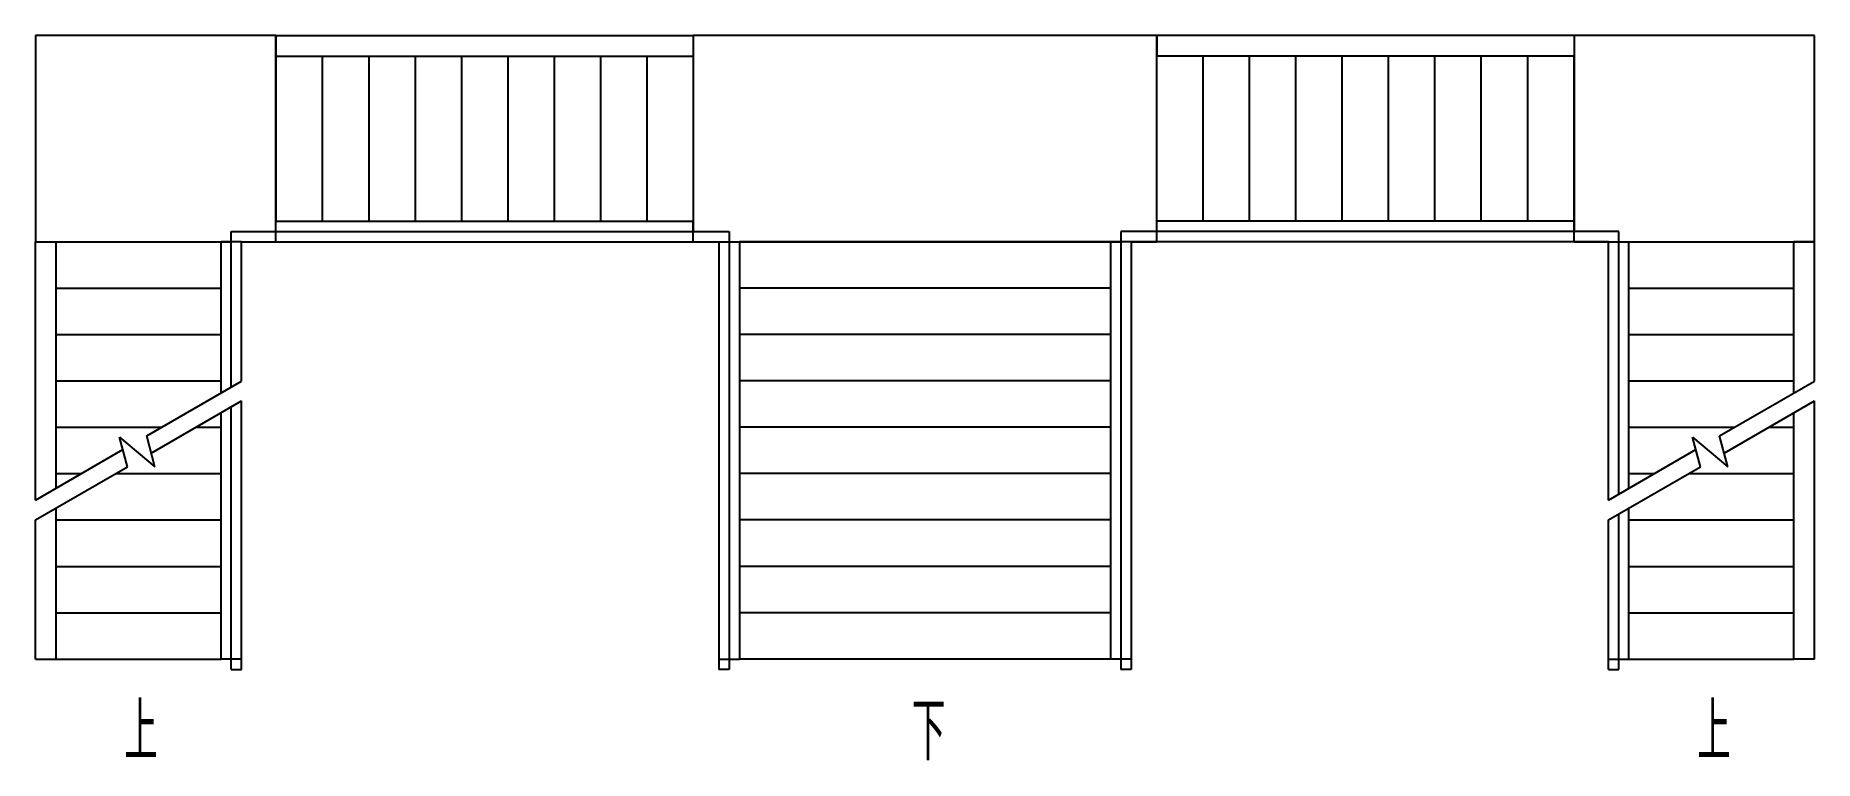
# Model space of a CAD drawing. Header units: millimetres. Extents: x 0 to 10360, y -590 to 3630.
import ezdxf

# ---------------------------------------------------------------- set-up
doc = ezdxf.new("R2010")
doc.units = ezdxf.units.MM
doc.layers.add('DIM_SYMB', color=3, linetype='Continuous')
doc.layers.add('STAIR', color=2, linetype='Continuous')
doc.styles.add('AEC_DIM', font='SIMPLEX', dxfattribs={"bigfont": 'GBCBIG'})

msp = doc.modelspace()

# ---------------------------------------------------------------- linework, layer by layer
at = {"layer": 'DIM_SYMB'}
for points in [[(5180, -135, 0, 0, 0), (5180, 3030, 0, 0, 0), (600, 3030, 0, 0, 0), (600, 1650, 80, 0, 0), (600, 1350, 0, 0, 0)], [(5180, -135, 0, 0, 0), (5180, 3030, 0, 0, 0), (9760, 3030, 0, 0, 0), (9760, 1650, 80, 0, 0), (9760, 1350, 0, 0, 0)], [(600, -135, 0, 0, 0), (600, 780, 80, 0, 0), (600, 1080, 0, 0, 0)], [(9760, -135, 0, 0, 0), (9760, 780, 80, 0, 0), (9760, 1080, 0, 0, 0)]]:
    msp.add_lwpolyline(points, format="xyseb", dxfattribs=at)
at = {"layer": 'STAIR'}
for p, q in [((1400, 3630), (0, 3630)), ((0, 3630), (0, 2430)), ((1400, 3630), (3830, 3630)), ((1400, 3630), (1400, 3510)), ((1400, 2490), (1400, 3630)), ((3830, 3630), (3830, 3510)), ((6530, 3630), (3830, 3630)), ((3830, 3630), (3830, 2490)), ((8960, 3630), (6530, 3630)), ((6530, 3630), (6530, 3510)), ((6530, 2490), (6530, 3630)), ((8960, 3630), (8960, 3510)), ((10360, 3630), (8960, 3630)), ((8960, 3630), (8960, 2490)), ((10360, 2430), (10360, 3630)), ((1400, 3510), (3830, 3510)), ((1400, 3510), (1400, 2550)), ((1670, 3510), (1670, 2550)), ((1940, 3510), (1940, 2550)), ((2210, 3510), (2210, 2550)), ((2480, 3510), (2480, 2550)), ((2750, 3510), (2750, 2550)), ((3020, 3510), (3020, 2550)), ((3290, 3510), (3290, 2550)), ((3560, 3510), (3560, 2550)), ((3830, 3510), (3830, 2550)), ((8960, 3510), (6530, 3510)), ((6530, 2550), (6530, 3510)), ((6800, 2550), (6800, 3510)), ((7070, 2550), (7070, 3510)), ((7340, 2550), (7340, 3510)), ((7610, 2550), (7610, 3510)), ((7880, 2550), (7880, 3510)), ((8150, 2550), (8150, 3510)), ((8420, 2550), (8420, 3510)), ((8690, 2550), (8690, 3510)), ((8960, 2550), (8960, 3510)), ((1140, 1585), (1140, 2490)), ((1140, 2490), (4040, 2490)), ((1400, 2430), (1400, 2550)), ((1400, 2550), (3830, 2550)), ((3830, 2430), (3830, 2550)), ((4040, 2490), (4040, -60)), ((9220, 2490), (6320, 2490)), ((6320, 2490), (6320, -60)), ((6530, 2430), (6530, 2550)), ((8960, 2550), (6530, 2550)), ((8960, 2430), (8960, 2550)), ((9220, 961), (9220, 2490)), ((0, 926), (0, 2430)), ((0, 2430), (120, 2430)), ((0, 2430), (1140, 2430)), ((120, 996), (120, 2430)), ((120, 2430), (1080, 2430)), ((1200, 2430), (1080, 2430)), ((1080, 1550), (1080, 2430)), ((1200, 1619), (1200, 2430)), ((1200, 1619), (1200, 2430)), ((1200, 2430), (3980, 2430)), ((1200, 2430), (1400, 2430)), ((1400, 2430), (3830, 2430)), ((3830, 2430), (3980, 2430)), ((3980, 2430), (3980, 0)), ((3980, 2430), (4100, 2430)), ((3980, 2430), (3980, -60)), ((4040, 2430), (6320, 2430)), ((4100, 2430), (4100, 0)), ((6260, 2430), (4100, 2430)), ((6380, 2430), (6260, 2430)), ((6260, 2430), (6260, 0)), ((6380, 2430), (6380, 0)), ((9160, 2430), (6380, 2430)), ((6380, 2430), (6380, -60)), ((6380, 2430), (6530, 2430)), ((8960, 2430), (6530, 2430)), ((8960, 2430), (9160, 2430)), ((9160, 926), (9160, 2430)), ((9160, 2430), (9280, 2430)), ((9160, 926), (9160, 2430)), ((9220, 2430), (10360, 2430)), ((9280, 996), (9280, 2430)), ((9280, 2430), (10240, 2430)), ((10360, 2430), (10240, 2430)), ((10240, 1550), (10240, 2430)), ((10360, 1619), (10360, 2430)), ((120, 2160), (1080, 2160)), ((6260, 2160), (4100, 2160)), ((9280, 2160), (10240, 2160)), ((120, 1890), (1080, 1890)), ((6260, 1890), (4100, 1890)), ((9280, 1890), (10240, 1890)), ((120, 1620), (1080, 1620)), ((647, 1300), (1200, 1619)), ((6260, 1620), (4100, 1620)), ((9280, 1620), (10240, 1620)), ((9807, 1300), (10360, 1619)), ((674, 1200), (1200, 1504)), ((1140, -60), (1140, 1469)), ((1200, 0), (1200, 1504)), ((1200, -60), (1200, 1504)), ((9834, 1200), (10360, 1504)), ((10360, 0), (10360, 1504)), ((120, 1350), (734, 1350)), ((934, 1350), (1080, 1350)), ((1080, 0), (1080, 1434)), ((6260, 1350), (4100, 1350)), ((9280, 1350), (9894, 1350)), ((10094, 1350), (10240, 1350)), ((10240, 0), (10240, 1434)), ((536, 1120), (489, 1292)), ((489, 1292), (695, 1120)), ((695, 1120), (647, 1300)), ((9696, 1120), (9649, 1292)), ((9649, 1292), (9855, 1120)), ((9855, 1120), (9807, 1300)), ((0, 926), (509, 1220)), ((9160, 926), (9669, 1220)), ((0, 811), (536, 1120)), ((120, 1080), (266, 1080)), ((466, 1080), (1080, 1080)), ((6260, 1080), (4100, 1080)), ((9160, 811), (9696, 1120)), ((9280, 1080), (9426, 1080)), ((9626, 1080), (10240, 1080)), ((120, 0), (120, 880)), ((9220, -60), (9220, 845)), ((9280, 0), (9280, 880)), ((0, 0), (0, 811)), ((120, 810), (1080, 810)), ((6260, 810), (4100, 810)), ((9160, 0), (9160, 811)), ((9160, -60), (9160, 811)), ((9280, 810), (10240, 810)), ((120, 540), (1080, 540)), ((6260, 540), (4100, 540)), ((9280, 540), (10240, 540)), ((120, 270), (1080, 270)), ((6260, 270), (4100, 270)), ((9280, 270), (10240, 270)), ((0, 0), (120, 0)), ((120, 0), (1080, 0)), ((1200, 0), (1080, 0)), ((3980, 0), (4100, 0)), ((6260, 0), (4100, 0)), ((6380, 0), (6260, 0)), ((9160, 0), (9280, 0)), ((9280, 0), (10240, 0)), ((10360, 0), (10240, 0)), ((1140, -60), (1200, -60)), ((4040, -60), (3980, -60)), ((6380, -60), (6320, -60)), ((9160, -60), (9220, -60))]:
    msp.add_line(p, q, dxfattribs=at)

# ---------------------------------------------------------------- texts
at = {"layer": 'DIM_SYMB', "color": 7, "style": 'AEC_DIM', "width": 0.8}
for s, p in [('上', (517, -590)), ('下', (5104, -590)), ('下', (5104, -590)), ('上', (9677, -590))]:
    msp.add_text(s, height=338, dxfattribs=at).set_placement(p)

doc.saveas('drawing.dxf')
